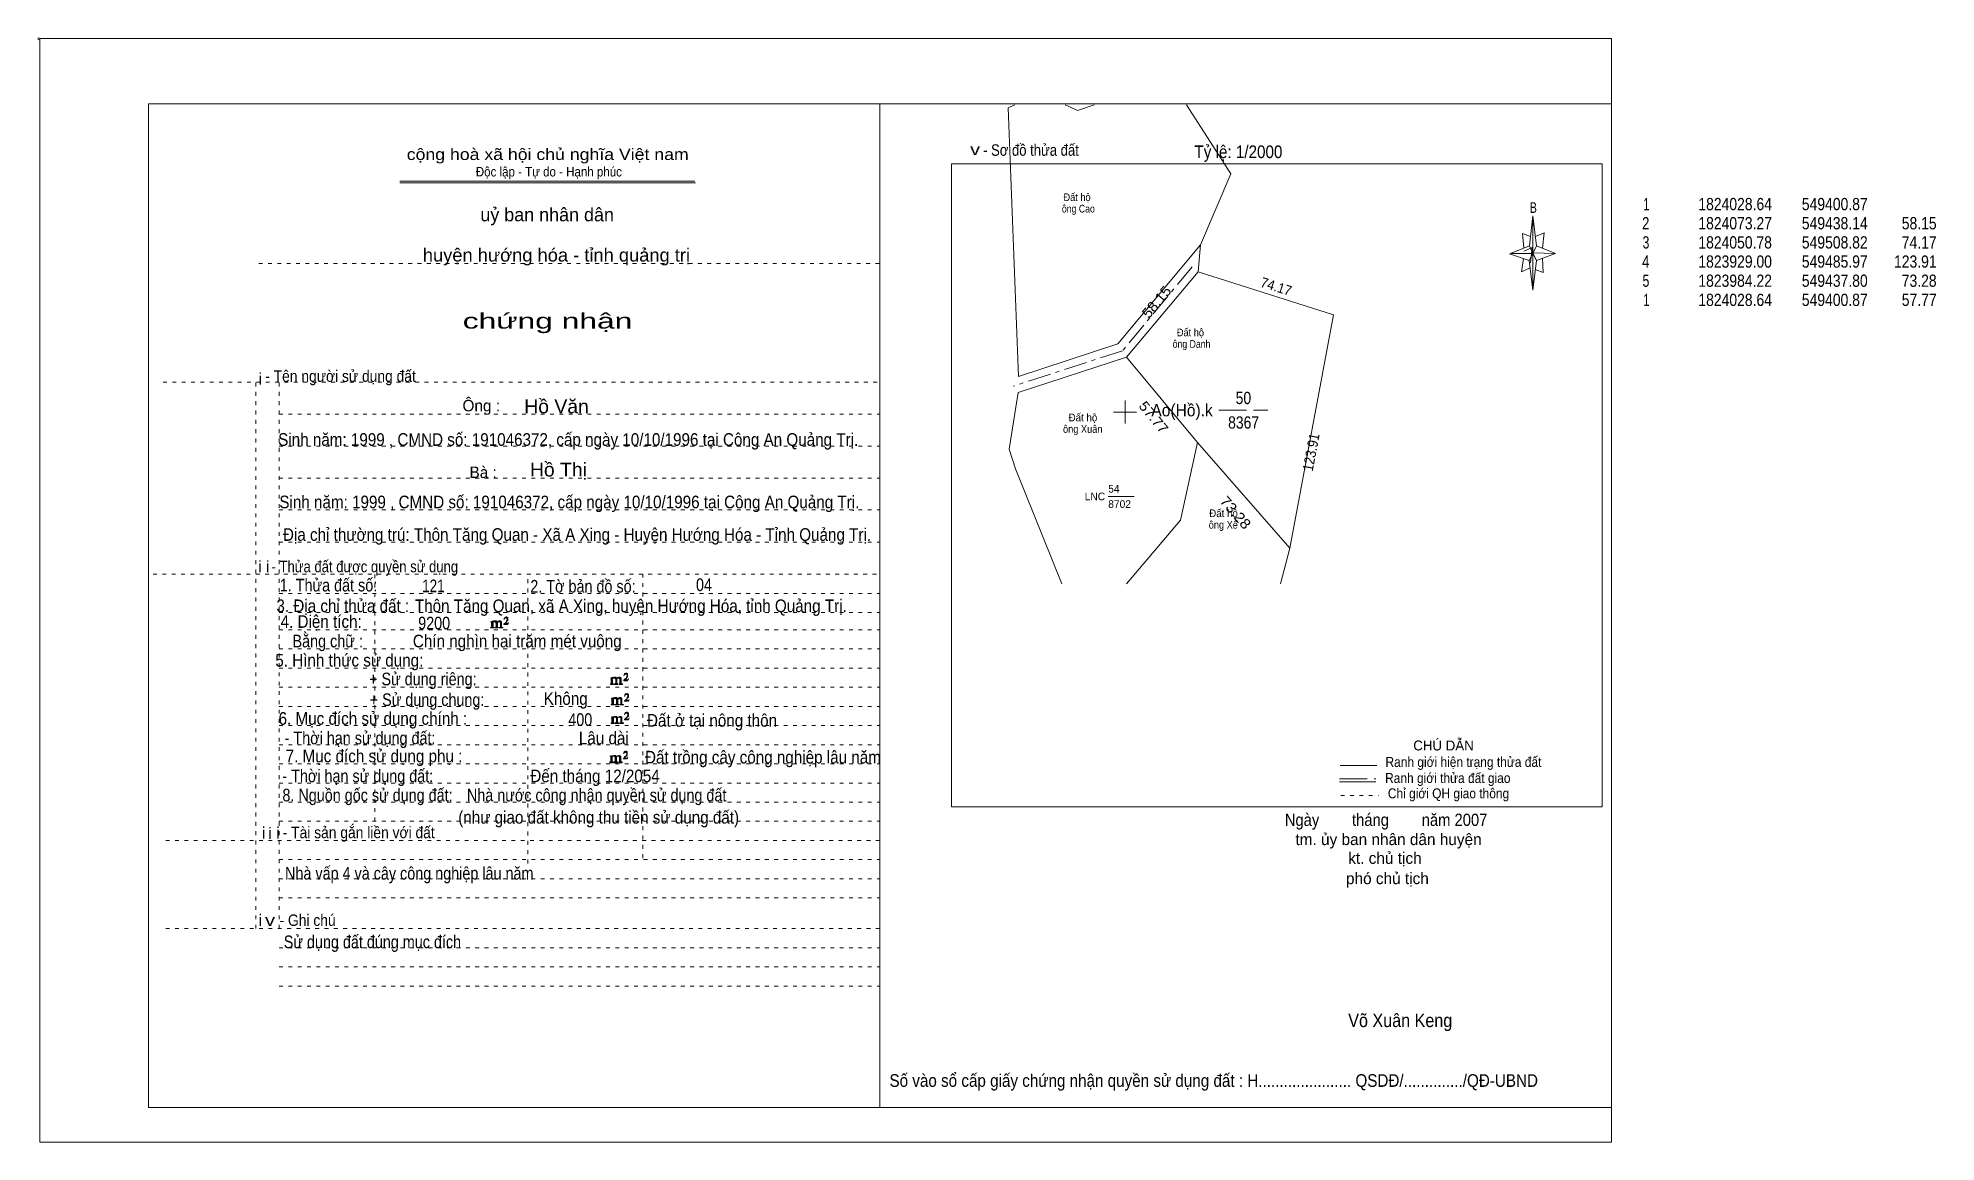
# Model space of a CAD drawing. Header units: centimetres. Extents: x -1.6 to 48, y -3.3 to 25.5.
import ezdxf
from ezdxf.enums import TextEntityAlignment as Align

# ---------------------------------------------------------------- set-up
doc = ezdxf.new("R2010")
doc.units = ezdxf.units.CM
doc.header["$LTSCALE"] = 0.12
for name, pattern in [('DOT_DASHED', [7.7, 5, -1.2, 0.3, -1.2]), ('DOTTED', [1.5, 0.3, -1.2]), ('LONG_DASHED', [7.5, 6, -1.5])]:
    doc.linetypes.add(name, pattern=pattern)
for name, color, linetype, lineweight in [('1', 7, 'DOTTED', 13), ('13', 7, 'Continuous', 13), ('22', 7, 'Continuous', 13), ('33', 7, 'LONG_DASHED', 13), ('4', 7, 'Continuous', 13), ('5', 7, 'Continuous', 13), ('50', 7, 'Continuous', 13), ('63', 7, 'Continuous', 13)]:
    doc.layers.add(name, color=color, linetype=linetype, lineweight=lineweight)
for name, color, linetype in [('10', 7, 'Continuous'), ('23', 7, 'Continuous'), ('30', 7, 'Continuous')]:
    doc.layers.add(name, color=color, linetype=linetype)

msp = doc.modelspace()

# ---------------------------------------------------------------- hatches: boundary and pattern name
at = {"layer": '50'}
for points in [[(10.27, 10.13), (10.27, 10.12), (10.27, 10.11), (10.25, 10.11), (10.24, 10.11), (10.24, 10.1), (10.33, 10.1), (10.33, 10.11), (10.32, 10.11), (10.31, 10.11), (10.31, 10.12), (10.31, 10.13), (10.31, 10.24), (10.31, 10.25), (10.32, 10.26), (10.34, 10.26), (10.35, 10.26), (10.36, 10.26), (10.37, 10.25), (10.39, 10.22), (10.39, 10.13), (10.37, 10.12), (10.37, 10.11), (10.36, 10.11), (10.35, 10.11), (10.35, 10.1), (10.44, 10.1), (10.44, 10.11), (10.43, 10.11), (10.42, 10.11), (10.42, 10.12), (10.42, 10.13), (10.42, 10.24), (10.44, 10.26), (10.45, 10.26), (10.46, 10.26), (10.49, 10.26), (10.49, 10.25), (10.5, 10.24), (10.5, 10.22), (10.5, 10.13), (10.5, 10.12), (10.49, 10.11), (10.49, 10.11), (10.47, 10.11), (10.47, 10.1), (10.56, 10.1), (10.56, 10.11), (10.55, 10.11), (10.54, 10.11), (10.53, 10.12), (10.53, 10.13), (10.53, 10.2), (10.53, 10.25), (10.53, 10.26), (10.52, 10.27), (10.5, 10.28), (10.47, 10.28), (10.46, 10.28), (10.44, 10.27), (10.41, 10.25), (10.41, 10.26), (10.4, 10.28), (10.39, 10.28), (10.37, 10.28), (10.35, 10.28), (10.34, 10.28), (10.32, 10.26), (10.31, 10.26), (10.31, 10.25), (10.31, 10.25), (10.31, 10.26), (10.31, 10.28), (10.24, 10.26), (10.24, 10.26), (10.25, 10.26), (10.27, 10.25), (10.27, 10.24), (10.27, 10.23)], [(10.69, 10.19), (10.72, 10.24), (10.72, 10.24), (10.71, 10.22), (10.69, 10.22), (10.68, 10.22), (10.63, 10.22), (10.66, 10.26), (10.67, 10.27), (10.69, 10.28), (10.69, 10.3), (10.69, 10.32), (10.69, 10.34), (10.69, 10.35), (10.69, 10.37), (10.68, 10.38), (10.67, 10.38), (10.66, 10.39), (10.65, 10.39), (10.63, 10.38), (10.63, 10.38), (10.62, 10.37), (10.61, 10.35), (10.59, 10.33), (10.61, 10.33), (10.61, 10.35), (10.62, 10.35), (10.63, 10.36), (10.65, 10.36), (10.66, 10.36), (10.67, 10.35), (10.68, 10.35), (10.68, 10.32), (10.68, 10.3), (10.66, 10.28), (10.66, 10.26), (10.65, 10.25), (10.59, 10.2), (10.59, 10.19)], [(13.39, 8.66), (13.39, 8.65), (13.39, 8.64), (13.38, 8.64), (13.37, 8.64), (13.37, 8.62), (13.45, 8.62), (13.45, 8.64), (13.44, 8.64), (13.43, 8.64), (13.43, 8.65), (13.43, 8.66), (13.43, 8.77), (13.43, 8.78), (13.44, 8.79), (13.47, 8.79), (13.48, 8.79), (13.49, 8.79), (13.5, 8.78), (13.51, 8.74), (13.51, 8.66), (13.5, 8.65), (13.5, 8.64), (13.49, 8.64), (13.48, 8.64), (13.48, 8.62), (13.57, 8.62), (13.57, 8.64), (13.55, 8.64), (13.54, 8.64), (13.54, 8.65), (13.54, 8.66), (13.54, 8.77), (13.57, 8.79), (13.58, 8.79), (13.59, 8.79), (13.61, 8.79), (13.61, 8.78), (13.62, 8.77), (13.62, 8.74), (13.62, 8.66), (13.62, 8.65), (13.61, 8.64), (13.61, 8.64), (13.6, 8.64), (13.6, 8.62), (13.69, 8.62), (13.69, 8.64), (13.67, 8.64), (13.66, 8.64), (13.65, 8.65), (13.65, 8.66), (13.65, 8.73), (13.65, 8.78), (13.65, 8.79), (13.64, 8.8), (13.62, 8.81), (13.6, 8.81), (13.59, 8.81), (13.57, 8.8), (13.53, 8.78), (13.53, 8.79), (13.52, 8.81), (13.51, 8.81), (13.5, 8.81), (13.48, 8.81), (13.47, 8.81), (13.44, 8.79), (13.43, 8.79), (13.43, 8.78), (13.43, 8.78), (13.43, 8.79), (13.43, 8.81), (13.37, 8.79), (13.37, 8.79), (13.38, 8.79), (13.39, 8.78), (13.39, 8.77), (13.39, 8.76)], [(13.82, 8.72), (13.84, 8.77), (13.84, 8.77), (13.83, 8.74), (13.82, 8.74), (13.81, 8.74), (13.75, 8.74), (13.79, 8.79), (13.8, 8.8), (13.82, 8.81), (13.82, 8.83), (13.82, 8.84), (13.82, 8.87), (13.82, 8.88), (13.82, 8.9), (13.81, 8.91), (13.8, 8.91), (13.79, 8.92), (13.77, 8.92), (13.75, 8.91), (13.75, 8.91), (13.74, 8.9), (13.73, 8.88), (13.72, 8.86), (13.73, 8.86), (13.73, 8.88), (13.74, 8.88), (13.75, 8.89), (13.77, 8.89), (13.79, 8.89), (13.8, 8.88), (13.81, 8.88), (13.81, 8.84), (13.81, 8.83), (13.79, 8.81), (13.79, 8.79), (13.77, 8.78), (13.72, 8.73), (13.72, 8.72)], [(13.41, 8.12), (13.41, 8.11), (13.41, 8.1), (13.4, 8.1), (13.39, 8.1), (13.39, 8.09), (13.48, 8.09), (13.48, 8.1), (13.47, 8.1), (13.45, 8.1), (13.45, 8.11), (13.45, 8.12), (13.45, 8.23), (13.45, 8.24), (13.47, 8.26), (13.49, 8.26), (13.5, 8.26), (13.51, 8.26), (13.52, 8.24), (13.53, 8.21), (13.53, 8.12), (13.52, 8.11), (13.52, 8.1), (13.51, 8.1), (13.5, 8.1), (13.5, 8.09), (13.59, 8.09), (13.59, 8.1), (13.58, 8.1), (13.57, 8.1), (13.57, 8.11), (13.57, 8.12), (13.57, 8.23), (13.59, 8.26), (13.6, 8.26), (13.61, 8.26), (13.63, 8.26), (13.63, 8.24), (13.64, 8.23), (13.64, 8.21), (13.64, 8.12), (13.64, 8.11), (13.63, 8.1), (13.63, 8.1), (13.62, 8.1), (13.62, 8.09), (13.71, 8.09), (13.71, 8.1), (13.7, 8.1), (13.69, 8.1), (13.67, 8.11), (13.67, 8.12), (13.67, 8.2), (13.67, 8.24), (13.67, 8.26), (13.66, 8.27), (13.64, 8.28), (13.62, 8.28), (13.61, 8.28), (13.59, 8.27), (13.55, 8.24), (13.55, 8.26), (13.54, 8.28), (13.53, 8.28), (13.52, 8.28), (13.5, 8.28), (13.49, 8.28), (13.47, 8.26), (13.45, 8.26), (13.45, 8.24), (13.45, 8.24), (13.45, 8.26), (13.45, 8.28), (13.39, 8.26), (13.39, 8.26), (13.4, 8.26), (13.41, 8.24), (13.41, 8.23), (13.41, 8.22)], [(13.84, 8.19), (13.86, 8.23), (13.86, 8.23), (13.85, 8.21), (13.84, 8.21), (13.83, 8.21), (13.77, 8.21), (13.81, 8.26), (13.82, 8.27), (13.84, 8.28), (13.84, 8.3), (13.84, 8.31), (13.84, 8.33), (13.84, 8.34), (13.84, 8.37), (13.83, 8.38), (13.82, 8.38), (13.81, 8.39), (13.8, 8.39), (13.77, 8.38), (13.77, 8.38), (13.76, 8.37), (13.75, 8.34), (13.74, 8.32), (13.75, 8.32), (13.75, 8.34), (13.76, 8.34), (13.77, 8.36), (13.8, 8.36), (13.81, 8.36), (13.82, 8.34), (13.83, 8.34), (13.83, 8.31), (13.83, 8.3), (13.81, 8.28), (13.81, 8.26), (13.8, 8.24), (13.74, 8.2), (13.74, 8.19)], [(13.41, 7.64), (13.41, 7.63), (13.41, 7.62), (13.4, 7.62), (13.39, 7.62), (13.39, 7.6), (13.47, 7.6), (13.47, 7.62), (13.46, 7.62), (13.45, 7.62), (13.45, 7.63), (13.45, 7.64), (13.45, 7.75), (13.45, 7.76), (13.46, 7.77), (13.49, 7.77), (13.5, 7.77), (13.51, 7.77), (13.52, 7.76), (13.53, 7.72), (13.53, 7.64), (13.52, 7.63), (13.52, 7.62), (13.51, 7.62), (13.5, 7.62), (13.5, 7.6), (13.59, 7.6), (13.59, 7.62), (13.57, 7.62), (13.56, 7.62), (13.56, 7.63), (13.56, 7.64), (13.56, 7.75), (13.59, 7.77), (13.6, 7.77), (13.61, 7.77), (13.63, 7.77), (13.63, 7.76), (13.64, 7.75), (13.64, 7.72), (13.64, 7.64), (13.64, 7.63), (13.63, 7.62), (13.63, 7.62), (13.62, 7.62), (13.62, 7.6), (13.71, 7.6), (13.71, 7.62), (13.69, 7.62), (13.68, 7.62), (13.67, 7.63), (13.67, 7.64), (13.67, 7.71), (13.67, 7.76), (13.67, 7.77), (13.66, 7.78), (13.64, 7.79), (13.62, 7.79), (13.61, 7.79), (13.59, 7.78), (13.55, 7.76), (13.55, 7.77), (13.54, 7.79), (13.53, 7.79), (13.52, 7.79), (13.5, 7.79), (13.49, 7.79), (13.46, 7.77), (13.45, 7.77), (13.45, 7.76), (13.45, 7.76), (13.45, 7.77), (13.45, 7.79), (13.39, 7.77), (13.39, 7.77), (13.4, 7.77), (13.41, 7.76), (13.41, 7.75), (13.41, 7.74)], [(13.84, 7.7), (13.86, 7.75), (13.86, 7.75), (13.85, 7.72), (13.84, 7.72), (13.83, 7.72), (13.77, 7.72), (13.81, 7.77), (13.82, 7.78), (13.84, 7.79), (13.84, 7.81), (13.84, 7.82), (13.84, 7.85), (13.84, 7.86), (13.84, 7.88), (13.83, 7.89), (13.82, 7.89), (13.81, 7.9), (13.79, 7.9), (13.77, 7.89), (13.77, 7.89), (13.76, 7.88), (13.75, 7.86), (13.74, 7.84), (13.75, 7.84), (13.75, 7.86), (13.76, 7.86), (13.77, 7.87), (13.79, 7.87), (13.81, 7.87), (13.82, 7.86), (13.83, 7.86), (13.83, 7.82), (13.83, 7.81), (13.81, 7.79), (13.81, 7.77), (13.79, 7.76), (13.74, 7.71), (13.74, 7.7)], [(13.38, 6.62), (13.38, 6.61), (13.38, 6.6), (13.37, 6.6), (13.36, 6.6), (13.36, 6.58), (13.44, 6.58), (13.44, 6.6), (13.43, 6.6), (13.42, 6.6), (13.42, 6.61), (13.42, 6.62), (13.42, 6.73), (13.42, 6.74), (13.43, 6.75), (13.46, 6.75), (13.47, 6.75), (13.48, 6.75), (13.49, 6.74), (13.5, 6.7), (13.5, 6.62), (13.49, 6.61), (13.49, 6.6), (13.48, 6.6), (13.47, 6.6), (13.47, 6.58), (13.56, 6.58), (13.56, 6.6), (13.54, 6.6), (13.53, 6.6), (13.53, 6.61), (13.53, 6.62), (13.53, 6.73), (13.56, 6.75), (13.57, 6.75), (13.58, 6.75), (13.6, 6.75), (13.6, 6.74), (13.61, 6.73), (13.61, 6.7), (13.61, 6.62), (13.61, 6.61), (13.6, 6.6), (13.6, 6.6), (13.59, 6.6), (13.59, 6.58), (13.68, 6.58), (13.68, 6.6), (13.66, 6.6), (13.65, 6.6), (13.64, 6.61), (13.64, 6.62), (13.64, 6.69), (13.64, 6.74), (13.64, 6.75), (13.63, 6.76), (13.61, 6.77), (13.59, 6.77), (13.58, 6.77), (13.56, 6.76), (13.52, 6.74), (13.52, 6.75), (13.51, 6.77), (13.5, 6.77), (13.49, 6.77), (13.47, 6.77), (13.46, 6.77), (13.43, 6.75), (13.42, 6.75), (13.42, 6.74), (13.42, 6.74), (13.42, 6.75), (13.42, 6.77), (13.36, 6.75), (13.36, 6.75), (13.37, 6.75), (13.38, 6.74), (13.38, 6.73), (13.38, 6.72)], [(13.81, 6.68), (13.83, 6.73), (13.83, 6.73), (13.82, 6.7), (13.81, 6.7), (13.8, 6.7), (13.74, 6.7), (13.78, 6.75), (13.79, 6.76), (13.81, 6.77), (13.81, 6.79), (13.81, 6.8), (13.81, 6.83), (13.81, 6.84), (13.81, 6.86), (13.8, 6.87), (13.79, 6.87), (13.78, 6.88), (13.76, 6.88), (13.74, 6.87), (13.74, 6.87), (13.73, 6.86), (13.72, 6.84), (13.71, 6.82), (13.72, 6.82), (13.72, 6.84), (13.73, 6.84), (13.74, 6.85), (13.76, 6.85), (13.78, 6.85), (13.79, 6.84), (13.8, 6.84), (13.8, 6.8), (13.8, 6.79), (13.78, 6.77), (13.78, 6.75), (13.76, 6.74), (13.71, 6.69), (13.71, 6.68)]]:
    msp.add_hatch(color=256, dxfattribs=at).paths.add_polyline_path(points)

# ---------------------------------------------------------------- linework, layer by layer
at = {"layer": '1', "linetype": 'Continuous'}
for p, q in [((1.31, -2.42), (1.31, 23.78)), ((1.31, 23.78), (39.51, 23.78)), ((20.41, -2.42), (20.41, 23.78)), ((39.51, -2.42), (39.51, 23.78)), ((7.87, 21.76), (15.58, 21.76)), ((7.87, 21.71), (15.59, 21.71)), ((37.36, 19.69), (36.85, 19.86)), ((1.31, -2.42), (39.51, -2.42))]:
    msp.add_line(p, q, dxfattribs=at)
at = {"layer": '1'}
for p, q in [((4.19, 19.61), (20.41, 19.61)), ((1.69, 16.51), (20.41, 16.51)), ((4.11, 2.25), (4.11, 16.51)), ((4.72, 2.25), (4.72, 16.51)), ((4.72, 15.68), (20.41, 15.68)), ((4.72, 14.84), (20.41, 14.84)), ((4.72, 14.01), (20.41, 14.01)), ((4.72, 13.18), (20.41, 13.18)), ((4.72, 12.34), (20.41, 12.34)), ((1.43, 11.5), (20.41, 11.5)), ((7.22, 5.05), (7.22, 11.5)), ((11.22, 3.95), (11.22, 11.5)), ((14.22, 4.09), (14.22, 11.5)), ((4.72, 11), (20.41, 11)), ((4.72, 10.5), (20.41, 10.5)), ((4.72, 10.05), (20.41, 10.05)), ((4.72, 9.55), (20.41, 9.55)), ((4.72, 9.05), (20.41, 9.05)), ((4.72, 8.55), (20.41, 8.55)), ((4.72, 8.05), (20.41, 8.05)), ((4.72, 7.55), (20.41, 7.55)), ((4.72, 7.05), (20.41, 7.05)), ((4.72, 6.55), (20.41, 6.55)), ((4.72, 6.05), (20.41, 6.05)), ((4.72, 5.55), (20.41, 5.55)), ((4.72, 5.05), (20.41, 5.05)), ((1.76, 4.55), (20.41, 4.55)), ((4.72, 4.05), (20.41, 4.05)), ((4.72, 3.55), (20.41, 3.55)), ((4.72, 3.05), (20.41, 3.05)), ((1.76, 2.25), (20.41, 2.25)), ((4.72, 1.75), (20.41, 1.75)), ((4.72, 1.25), (20.41, 1.25)), ((4.72, 0.75), (20.41, 0.75))]:
    msp.add_line(p, q, dxfattribs=at)
at = {"layer": '1', "linetype": 'Continuous'}
msp.add_lwpolyline([(-1.53, -3.32), (39.51, -3.32), (39.51, 25.48), (-1.53, 25.48)], close=True, dxfattribs=at)
msp.add_lwpolyline([(37.37, 19.49), (37.16, 19.39), (37.21, 19.74)], dxfattribs=at)
at = {"layer": '13'}
msp.add_line((26.37, 13.53), (27.05, 13.53), dxfattribs=at)
at = {"layer": '22'}
for p, q in [((23.76, 23.67), (23.93, 23.75)), ((28.78, 20.1), (28.72, 19.39)), ((28.72, 19.39), (26.85, 17.16)), ((28.7, 14.94), (26.85, 17.16)), ((30.87, 11.25), (31.11, 12.18))]:
    msp.add_line(p, q, dxfattribs=at)
for points in [[(28.78, 20.1), (26.62, 17.51), (24.03, 16.66), (23.76, 23.67)], [(25.25, 23.75), (25.57, 23.6), (26, 23.75)], [(28.41, 23.75), (29.57, 21.95), (28.78, 20.1)], [(31.11, 12.18), (32.25, 18.27), (28.72, 19.39)], [(26.85, 17.16), (24.02, 16.24), (23.78, 14.76), (23.95, 14.25), (25.16, 11.25)], [(26.85, 11.25), (28.26, 12.91), (28.7, 14.94), (31.11, 12.18)]]:
    msp.add_lwpolyline(points, dxfattribs=at)
at = {"layer": '22', "linetype": 'DOT_DASHED'}
msp.add_lwpolyline([(28.56, 19.52), (26.74, 17.33), (23.89, 16.41)], dxfattribs=at)
at = {"layer": '33'}
msp.add_line((29.26, 15.78), (30.54, 15.78), dxfattribs=at)
at = {"layer": '4'}
for p, q in [((32.43, 6.51), (33.38, 6.51)), ((32.41, 6.08), (33.36, 6.08))]:
    msp.add_line(p, q, dxfattribs=at)
at = {"layer": '4', "linetype": 'LONG_DASHED'}
msp.add_line((32.41, 6.16), (33.36, 6.16), dxfattribs=at)
at = {"layer": '4', "linetype": 'DOTTED'}
msp.add_line((32.44, 5.72), (33.43, 5.72), dxfattribs=at)
at = {"layer": '4'}
msp.add_lwpolyline([(22.28, 22.21), (39.27, 22.21), (39.27, 5.43), (22.28, 5.43)], close=True, dxfattribs=at)
msp.add_circle((-1.55, 25.47), 0.025, dxfattribs=at)
at = {"layer": '5'}
for p, q in [((37.37, 20.07), (37.46, 20.85)), ((37.55, 20.07), (38.05, 19.87)), ((37.55, 19.69), (37.46, 18.91)), ((37.73, 19.37), (37.52, 19.45)), ((37.71, 19.75), (37.73, 19.37))]:
    msp.add_line(p, q, dxfattribs=at)
for points in [[(37.46, 20.85), (37.55, 20.07), (37.46, 19.87)], [(37.46, 19.87), (36.87, 19.87), (37.37, 20.07), (37.55, 19.69), (38.05, 19.87), (37.46, 19.89)], [(37.46, 19.87), (37.46, 18.91), (37.36, 19.69)]]:
    msp.add_lwpolyline(points, close=True, dxfattribs=at)
for points in [[(37.4, 20.31), (37.19, 20.39), (37.22, 20.01)], [(37.53, 20.31), (37.75, 20.41), (37.71, 20.01)], [(37.46, 19.87), (37.37, 20.07), (36.87, 19.87)], [(37.22, 19.93), (37.44, 20.03), (37.4, 19.63)], [(37.46, 19.87), (37.55, 19.69), (38.05, 19.87)]]:
    msp.add_lwpolyline(points, dxfattribs=at)
at = {"layer": '50'}
for points in [[(10.27, 10.13), (10.27, 10.12), (10.27, 10.11), (10.25, 10.11), (10.24, 10.11), (10.24, 10.1), (10.33, 10.1), (10.33, 10.11), (10.32, 10.11), (10.31, 10.11), (10.31, 10.12), (10.31, 10.13), (10.31, 10.24), (10.31, 10.25), (10.32, 10.26), (10.34, 10.26), (10.35, 10.26), (10.36, 10.26), (10.37, 10.25), (10.39, 10.22), (10.39, 10.13), (10.37, 10.12), (10.37, 10.11), (10.36, 10.11), (10.35, 10.11), (10.35, 10.1), (10.44, 10.1), (10.44, 10.11), (10.43, 10.11), (10.42, 10.11), (10.42, 10.12), (10.42, 10.13), (10.42, 10.24), (10.44, 10.26), (10.45, 10.26), (10.46, 10.26), (10.49, 10.26), (10.49, 10.25), (10.5, 10.24), (10.5, 10.22), (10.5, 10.13), (10.5, 10.12), (10.49, 10.11), (10.49, 10.11), (10.47, 10.11), (10.47, 10.1), (10.56, 10.1), (10.56, 10.11), (10.55, 10.11), (10.54, 10.11), (10.53, 10.12), (10.53, 10.13), (10.53, 10.2), (10.53, 10.25), (10.53, 10.26), (10.52, 10.27), (10.5, 10.28), (10.47, 10.28), (10.46, 10.28), (10.44, 10.27), (10.41, 10.25), (10.41, 10.26), (10.4, 10.28), (10.39, 10.28), (10.37, 10.28), (10.35, 10.28), (10.34, 10.28), (10.32, 10.26), (10.31, 10.26), (10.31, 10.25), (10.31, 10.25), (10.31, 10.26), (10.31, 10.28), (10.24, 10.26), (10.24, 10.26), (10.25, 10.26), (10.27, 10.25), (10.27, 10.24), (10.27, 10.23)], [(10.69, 10.19), (10.72, 10.24), (10.72, 10.24), (10.71, 10.22), (10.69, 10.22), (10.68, 10.22), (10.63, 10.22), (10.66, 10.26), (10.67, 10.27), (10.69, 10.28), (10.69, 10.3), (10.69, 10.32), (10.69, 10.34), (10.69, 10.35), (10.69, 10.37), (10.68, 10.38), (10.67, 10.38), (10.66, 10.39), (10.65, 10.39), (10.63, 10.38), (10.63, 10.38), (10.62, 10.37), (10.61, 10.35), (10.59, 10.33), (10.61, 10.33), (10.61, 10.35), (10.62, 10.35), (10.63, 10.36), (10.65, 10.36), (10.66, 10.36), (10.67, 10.35), (10.68, 10.35), (10.68, 10.32), (10.68, 10.3), (10.66, 10.28), (10.66, 10.26), (10.65, 10.25), (10.59, 10.2), (10.59, 10.19)], [(13.39, 8.66), (13.39, 8.65), (13.39, 8.64), (13.38, 8.64), (13.37, 8.64), (13.37, 8.62), (13.45, 8.62), (13.45, 8.64), (13.44, 8.64), (13.43, 8.64), (13.43, 8.65), (13.43, 8.66), (13.43, 8.77), (13.43, 8.78), (13.44, 8.79), (13.47, 8.79), (13.48, 8.79), (13.49, 8.79), (13.5, 8.78), (13.51, 8.74), (13.51, 8.66), (13.5, 8.65), (13.5, 8.64), (13.49, 8.64), (13.48, 8.64), (13.48, 8.62), (13.57, 8.62), (13.57, 8.64), (13.55, 8.64), (13.54, 8.64), (13.54, 8.65), (13.54, 8.66), (13.54, 8.77), (13.57, 8.79), (13.58, 8.79), (13.59, 8.79), (13.61, 8.79), (13.61, 8.78), (13.62, 8.77), (13.62, 8.74), (13.62, 8.66), (13.62, 8.65), (13.61, 8.64), (13.61, 8.64), (13.6, 8.64), (13.6, 8.62), (13.69, 8.62), (13.69, 8.64), (13.67, 8.64), (13.66, 8.64), (13.65, 8.65), (13.65, 8.66), (13.65, 8.73), (13.65, 8.78), (13.65, 8.79), (13.64, 8.8), (13.62, 8.81), (13.6, 8.81), (13.59, 8.81), (13.57, 8.8), (13.53, 8.78), (13.53, 8.79), (13.52, 8.81), (13.51, 8.81), (13.5, 8.81), (13.48, 8.81), (13.47, 8.81), (13.44, 8.79), (13.43, 8.79), (13.43, 8.78), (13.43, 8.78), (13.43, 8.79), (13.43, 8.81), (13.37, 8.79), (13.37, 8.79), (13.38, 8.79), (13.39, 8.78), (13.39, 8.77), (13.39, 8.76)], [(13.82, 8.72), (13.84, 8.77), (13.84, 8.77), (13.83, 8.74), (13.82, 8.74), (13.81, 8.74), (13.75, 8.74), (13.79, 8.79), (13.8, 8.8), (13.82, 8.81), (13.82, 8.83), (13.82, 8.84), (13.82, 8.87), (13.82, 8.88), (13.82, 8.9), (13.81, 8.91), (13.8, 8.91), (13.79, 8.92), (13.77, 8.92), (13.75, 8.91), (13.75, 8.91), (13.74, 8.9), (13.73, 8.88), (13.72, 8.86), (13.73, 8.86), (13.73, 8.88), (13.74, 8.88), (13.75, 8.89), (13.77, 8.89), (13.79, 8.89), (13.8, 8.88), (13.81, 8.88), (13.81, 8.84), (13.81, 8.83), (13.79, 8.81), (13.79, 8.79), (13.77, 8.78), (13.72, 8.73), (13.72, 8.72)], [(13.41, 8.12), (13.41, 8.11), (13.41, 8.1), (13.4, 8.1), (13.39, 8.1), (13.39, 8.09), (13.48, 8.09), (13.48, 8.1), (13.47, 8.1), (13.45, 8.1), (13.45, 8.11), (13.45, 8.12), (13.45, 8.23), (13.45, 8.24), (13.47, 8.26), (13.49, 8.26), (13.5, 8.26), (13.51, 8.26), (13.52, 8.24), (13.53, 8.21), (13.53, 8.12), (13.52, 8.11), (13.52, 8.1), (13.51, 8.1), (13.5, 8.1), (13.5, 8.09), (13.59, 8.09), (13.59, 8.1), (13.58, 8.1), (13.57, 8.1), (13.57, 8.11), (13.57, 8.12), (13.57, 8.23), (13.59, 8.26), (13.6, 8.26), (13.61, 8.26), (13.63, 8.26), (13.63, 8.24), (13.64, 8.23), (13.64, 8.21), (13.64, 8.12), (13.64, 8.11), (13.63, 8.1), (13.63, 8.1), (13.62, 8.1), (13.62, 8.09), (13.71, 8.09), (13.71, 8.1), (13.7, 8.1), (13.69, 8.1), (13.67, 8.11), (13.67, 8.12), (13.67, 8.2), (13.67, 8.24), (13.67, 8.26), (13.66, 8.27), (13.64, 8.28), (13.62, 8.28), (13.61, 8.28), (13.59, 8.27), (13.55, 8.24), (13.55, 8.26), (13.54, 8.28), (13.53, 8.28), (13.52, 8.28), (13.5, 8.28), (13.49, 8.28), (13.47, 8.26), (13.45, 8.26), (13.45, 8.24), (13.45, 8.24), (13.45, 8.26), (13.45, 8.28), (13.39, 8.26), (13.39, 8.26), (13.4, 8.26), (13.41, 8.24), (13.41, 8.23), (13.41, 8.22)], [(13.84, 8.19), (13.86, 8.23), (13.86, 8.23), (13.85, 8.21), (13.84, 8.21), (13.83, 8.21), (13.77, 8.21), (13.81, 8.26), (13.82, 8.27), (13.84, 8.28), (13.84, 8.3), (13.84, 8.31), (13.84, 8.33), (13.84, 8.34), (13.84, 8.37), (13.83, 8.38), (13.82, 8.38), (13.81, 8.39), (13.8, 8.39), (13.77, 8.38), (13.77, 8.38), (13.76, 8.37), (13.75, 8.34), (13.74, 8.32), (13.75, 8.32), (13.75, 8.34), (13.76, 8.34), (13.77, 8.36), (13.8, 8.36), (13.81, 8.36), (13.82, 8.34), (13.83, 8.34), (13.83, 8.31), (13.83, 8.3), (13.81, 8.28), (13.81, 8.26), (13.8, 8.24), (13.74, 8.2), (13.74, 8.19)], [(13.41, 7.64), (13.41, 7.63), (13.41, 7.62), (13.4, 7.62), (13.39, 7.62), (13.39, 7.6), (13.47, 7.6), (13.47, 7.62), (13.46, 7.62), (13.45, 7.62), (13.45, 7.63), (13.45, 7.64), (13.45, 7.75), (13.45, 7.76), (13.46, 7.77), (13.49, 7.77), (13.5, 7.77), (13.51, 7.77), (13.52, 7.76), (13.53, 7.72), (13.53, 7.64), (13.52, 7.63), (13.52, 7.62), (13.51, 7.62), (13.5, 7.62), (13.5, 7.6), (13.59, 7.6), (13.59, 7.62), (13.57, 7.62), (13.56, 7.62), (13.56, 7.63), (13.56, 7.64), (13.56, 7.75), (13.59, 7.77), (13.6, 7.77), (13.61, 7.77), (13.63, 7.77), (13.63, 7.76), (13.64, 7.75), (13.64, 7.72), (13.64, 7.64), (13.64, 7.63), (13.63, 7.62), (13.63, 7.62), (13.62, 7.62), (13.62, 7.6), (13.71, 7.6), (13.71, 7.62), (13.69, 7.62), (13.68, 7.62), (13.67, 7.63), (13.67, 7.64), (13.67, 7.71), (13.67, 7.76), (13.67, 7.77), (13.66, 7.78), (13.64, 7.79), (13.62, 7.79), (13.61, 7.79), (13.59, 7.78), (13.55, 7.76), (13.55, 7.77), (13.54, 7.79), (13.53, 7.79), (13.52, 7.79), (13.5, 7.79), (13.49, 7.79), (13.46, 7.77), (13.45, 7.77), (13.45, 7.76), (13.45, 7.76), (13.45, 7.77), (13.45, 7.79), (13.39, 7.77), (13.39, 7.77), (13.4, 7.77), (13.41, 7.76), (13.41, 7.75), (13.41, 7.74)], [(13.84, 7.7), (13.86, 7.75), (13.86, 7.75), (13.85, 7.72), (13.84, 7.72), (13.83, 7.72), (13.77, 7.72), (13.81, 7.77), (13.82, 7.78), (13.84, 7.79), (13.84, 7.81), (13.84, 7.82), (13.84, 7.85), (13.84, 7.86), (13.84, 7.88), (13.83, 7.89), (13.82, 7.89), (13.81, 7.9), (13.79, 7.9), (13.77, 7.89), (13.77, 7.89), (13.76, 7.88), (13.75, 7.86), (13.74, 7.84), (13.75, 7.84), (13.75, 7.86), (13.76, 7.86), (13.77, 7.87), (13.79, 7.87), (13.81, 7.87), (13.82, 7.86), (13.83, 7.86), (13.83, 7.82), (13.83, 7.81), (13.81, 7.79), (13.81, 7.77), (13.79, 7.76), (13.74, 7.71), (13.74, 7.7)], [(13.38, 6.62), (13.38, 6.61), (13.38, 6.6), (13.37, 6.6), (13.36, 6.6), (13.36, 6.58), (13.44, 6.58), (13.44, 6.6), (13.43, 6.6), (13.42, 6.6), (13.42, 6.61), (13.42, 6.62), (13.42, 6.73), (13.42, 6.74), (13.43, 6.75), (13.46, 6.75), (13.47, 6.75), (13.48, 6.75), (13.49, 6.74), (13.5, 6.7), (13.5, 6.62), (13.49, 6.61), (13.49, 6.6), (13.48, 6.6), (13.47, 6.6), (13.47, 6.58), (13.56, 6.58), (13.56, 6.6), (13.54, 6.6), (13.53, 6.6), (13.53, 6.61), (13.53, 6.62), (13.53, 6.73), (13.56, 6.75), (13.57, 6.75), (13.58, 6.75), (13.6, 6.75), (13.6, 6.74), (13.61, 6.73), (13.61, 6.7), (13.61, 6.62), (13.61, 6.61), (13.6, 6.6), (13.6, 6.6), (13.59, 6.6), (13.59, 6.58), (13.68, 6.58), (13.68, 6.6), (13.66, 6.6), (13.65, 6.6), (13.64, 6.61), (13.64, 6.62), (13.64, 6.69), (13.64, 6.74), (13.64, 6.75), (13.63, 6.76), (13.61, 6.77), (13.59, 6.77), (13.58, 6.77), (13.56, 6.76), (13.52, 6.74), (13.52, 6.75), (13.51, 6.77), (13.5, 6.77), (13.49, 6.77), (13.47, 6.77), (13.46, 6.77), (13.43, 6.75), (13.42, 6.75), (13.42, 6.74), (13.42, 6.74), (13.42, 6.75), (13.42, 6.77), (13.36, 6.75), (13.36, 6.75), (13.37, 6.75), (13.38, 6.74), (13.38, 6.73), (13.38, 6.72)], [(13.81, 6.68), (13.83, 6.73), (13.83, 6.73), (13.82, 6.7), (13.81, 6.7), (13.8, 6.7), (13.74, 6.7), (13.78, 6.75), (13.79, 6.76), (13.81, 6.77), (13.81, 6.79), (13.81, 6.8), (13.81, 6.83), (13.81, 6.84), (13.81, 6.86), (13.8, 6.87), (13.79, 6.87), (13.78, 6.88), (13.76, 6.88), (13.74, 6.87), (13.74, 6.87), (13.73, 6.86), (13.72, 6.84), (13.71, 6.82), (13.72, 6.82), (13.72, 6.84), (13.73, 6.84), (13.74, 6.85), (13.76, 6.85), (13.78, 6.85), (13.79, 6.84), (13.8, 6.84), (13.8, 6.8), (13.8, 6.79), (13.78, 6.77), (13.78, 6.75), (13.76, 6.74), (13.71, 6.69), (13.71, 6.68)]]:
    msp.add_lwpolyline(points, close=True, dxfattribs=at)
at = {"layer": '63'}
for p, q in [((26.81, 15.43), (26.81, 16.03)), ((26.51, 15.73), (27.11, 15.73))]:
    msp.add_line(p, q, dxfattribs=at)

# ---------------------------------------------------------------- texts
at = {"layer": '1'}
for s, height, width, p in [('cộng hoà xã hội chủ nghĩa Việt nam', 0.3, 1.15, (11.735, 22.31)), ('v', 0.3, 1.3, (22.895, 22.44)), ('- Sơ đồ thửa đất ', 0.3, 0.85, (24.4, 22.42)), ('Độc lập - Tự do - Hạnh phúc', 0.25, 0.9, (11.765, 21.88)), ('chứng nhận', 0.4, 1.55, (11.73, 17.91)), ('- Tên người sử dụng đất', 0.3, 0.9, (6.325, 16.52)), ('- Thửa đất được quyền sử dụng', 0.3, 0.85, (6.96, 11.55)), ('- Tài sản gắn liền với đất ', 0.3, 0.9, (6.85, 4.61)), ('v', 0.3, 1.3, (4.485, 2.32)), ('- Ghi chú', 0.3, 0.9, (5.465, 2.32))]:
    msp.add_text(s, height=height, dxfattribs=dict(at, width=width)).set_placement(p, align=Align.CENTER)
for s, height, p in [('uỷ ban nhân dân', 0.35, (11.72, 20.71)), ('i', 0.3, (4.235, 16.45)), ('i', 0.3, (4.225, 11.55)), ('i', 0.3, (4.425, 11.55)), ('i', 0.3, (4.315, 4.6)), ('i', 0.3, (4.485, 4.59)), ('i', 0.3, (4.695, 4.6)), ('i', 0.3, (4.235, 2.32))]:
    msp.add_text(s, height=height, dxfattribs=at).set_placement(p, align=Align.CENTER)
at = {"layer": '10', "width": 0.9}
msp.add_text('Võ Xuân Keng', height=0.35, dxfattribs=at).set_placement((33.995, -0.32), align=Align.CENTER)
at = {"layer": '13'}
msp.add_text('LNC', height=0.2, dxfattribs=at).set_placement((26.29, 13.43), align=Align.RIGHT)
for s, p in [('54', (26.37, 13.63)), ('8702', (26.37, 13.23))]:
    msp.add_text(s, height=0.2, dxfattribs=at).set_placement(p)
at = {"layer": '22'}
for s, width, p in [('Đất hộ ', 0.9, (25.59, 21.24)), ('ông Cao', 0.85, (25.59, 20.94)), ('Đất hộ ', 0.9, (28.55, 17.71)), ('ông Danh', 0.85, (28.545, 17.41))]:
    msp.add_text(s, height=0.2, dxfattribs=dict(at, width=width)).set_placement(p, align=Align.CENTER)
at = {"layer": '23'}
for s, width, p in [('ông Xuân', 0.9, (25.705, 15.19)), ('Đất hộ', 0.95, (25.71, 15.49)), ('ông Xế', 0.9, (29.375, 12.69)), ('Đất hộ', 0.95, (29.38, 12.99))]:
    msp.add_text(s, height=0.2, dxfattribs=dict(at, width=width)).set_placement(p, align=Align.CENTER)
at = {"layer": '30'}
for s, width, p in [('1', 0.65, (40.5, 21)), ('1824028.64', 0.85, (43.7, 21)), ('549400.87', 0.85, (46.2, 21)), ('549400.87', 0.85, (46.2, 21)), ('2', 0.8, (40.5, 20.5)), ('1824073.27', 0.85, (43.7, 20.5)), ('549438.14', 0.85, (46.2, 20.5)), ('58.15', 0.85, (48, 20.5)), ('3', 0.75, (40.5, 20)), ('1824050.78', 0.85, (43.7, 20)), ('549508.82', 0.85, (46.2, 20)), ('74.17', 0.85, (48, 20)), ('1823929.00', 0.85, (43.7, 19.5)), ('549485.97', 0.85, (46.2, 19.5)), ('123.91', 0.85, (48, 19.5)), ('4', 0.8, (40.5, 19.5)), ('5', 0.75, (40.5, 19)), ('1823984.22', 0.85, (43.7, 19)), ('549437.80', 0.85, (46.2, 19)), ('73.28', 0.85, (48, 19)), ('1', 0.65, (40.5, 18.5)), ('1824028.64', 0.85, (43.7, 18.5)), ('549400.87', 0.85, (46.2, 18.5)), ('57.77', 0.85, (48, 18.5))]:
    msp.add_text(s, height=0.32, dxfattribs=dict(at, width=width)).set_placement(p, align=Align.RIGHT)
for s, height, rotation, width, p in [('58.15', 0.27, 50.135, 1.05, (27.736, 18.518)), ('74.17', 0.26, 342.349, 0.95, (30.716, 18.884)), ('57.77', 0.26, 309.74, 1.1, (27.455, 15.513)), ('123.91', 0.27, 79.373, 0.9, (31.8, 14.66)), ('73.28', 0.27, 311.099, 1.1, (29.593, 13.019))]:
    msp.add_text(s, height=height, rotation=rotation, dxfattribs=dict(at, width=width)).set_placement(p, align=Align.CENTER)
at = {"layer": '33', "width": 0.95}
msp.add_text('Ao(Hồ).k', height=0.32, dxfattribs=at).set_placement((29.1, 15.62), align=Align.RIGHT)
at = {"layer": '33', "width": 0.85}
for s, p in [('50', (29.9, 15.94)), ('8367', (29.905, 15.3))]:
    msp.add_text(s, height=0.32, dxfattribs=at).set_placement(p, align=Align.CENTER)
at = {"layer": '4', "width": 0.9}
for s, height, p in [('Tỷ lệ: 1/2000', 0.33, (29.77, 22.36)), ('Ranh giới hiện trạng thửa đất', 0.2591, (35.645, 6.47)), ('Ranh giới thửa đất giao ', 0.2591, (35.28, 6.05)), ('Chỉ giới QH giao thông', 0.2591, (35.255, 5.65))]:
    msp.add_text(s, height=height, dxfattribs=at).set_placement(p, align=Align.CENTER)
at = {"layer": '4'}
msp.add_text('CHÚ DẪN', height=0.2591, dxfattribs=at).set_placement((35.125, 6.9), align=Align.CENTER)
at = {"layer": '5', "width": 0.75}
msp.add_text('B', height=0.276, dxfattribs=at).set_placement((37.47, 20.93), align=Align.CENTER)
at = {"layer": '50'}
for s, height, width, p in [('  huyện hướng hóa - tỉnh quảng trị', 0.34, 1.05, (11.83, 19.66)), ('Hồ Văn', 0.36, 1.05, (11.965, 15.7)), ('Sinh năm: 1999 , CMND số: 191046372, cấp ngày 10/10/1996 tại Công An Quảng Trị.', 0.33, 0.9, (12.27, 14.85)), ('Hồ Thị', 0.36, 1.05, (12.015, 14.05)), ('Sinh năm: 1999 , CMND số: 191046372, cấp ngày 10/10/1996 tại Công An Quảng Trị.', 0.33, 0.9, (12.3, 13.22)), ('Địa chỉ thường trú: Thôn Tăng Quan - Xã A Xing - Huyện Hướng Hóa - Tỉnh Quảng Trị.', 0.33, 0.9, (12.5, 12.37)), ('1. Thửa đất số:  ', 0.33, 0.85, (6.115, 11.05)), ('121', 0.33, 0.8, (8.75, 11.03)), ('2. Tờ bản đồ số:  ', 0.33, 0.85, (12.76, 11.02)), ('04', 0.33, 0.85, (15.815, 11.06)), ('3. Địa chỉ thửa đất : ', 0.33, 0.9, (6.44, 10.51)), ('4. Diện tích: ', 0.33, 0.9, (5.875, 10.1)), ('Thôn Tăng Quan, xã A Xing, huyện Hướng Hóa, tỉnh Quảng Trị.', 0.33, 0.9, (13.905, 10.51)), ('Bằng chữ :', 0.33, 0.85, (5.99, 9.59)), ('Chín nghìn hai trăm mét vuông', 0.33, 0.9, (10.94, 9.59)), ('9200', 0.33, 0.85, (8.77, 10.06)), ('5. Hình thức sử dụng:', 0.33, 0.9, (6.555, 9.09)), ('+ Sử dụng riêng:', 0.33, 0.85, (8.475, 8.6)), ('Không', 0.33, 0.9, (12.205, 8.09)), ('6. Mục đích sử dụng chính :', 0.33, 0.9, (7.17, 7.57)), ('+ Sử dụng chung:', 0.33, 0.85, (8.585, 8.06)), ('400', 0.33, 0.85, (12.585, 7.54)), ('Đất ở tại nông thôn', 0.33, 0.9, (16.025, 7.52)), ('- Thời hạn sử dụng đất:', 0.33, 0.85, (6.835, 7.06)), ('7. Mục đích sử dụng phụ :', 0.33, 0.9, (7.2, 6.59)), ('Lâu dài', 0.33, 0.9, (13.2, 7.06)), ('Đất trồng cây công nghiệp lâu năm', 0.33, 0.9, (17.355, 6.56)), ('- Thời hạn sử dụng đất:', 0.33, 0.85, (6.775, 6.07)), ('Đến tháng 12/2054', 0.33, 0.9, (12.97, 6.07)), ('8. Nguồn gốc sử dụng đất:', 0.33, 0.85, (7.03, 5.57)), ('Nhà nước công nhận quyền sử dụng đất ', 0.33, 0.85, (13.065, 5.57)), ('(như giao đất không thu tiền sử dụng đất)', 0.33, 0.9, (13.065, 4.99)), ('Ngày        tháng        năm 2007', 0.32, 0.9, (33.625, 4.93)), ('Nhà vấp 4 và cây công nghiệp lâu năm', 0.33, 0.85, (8.12, 3.53)), ('Sử dụng đất đúng mục đích ', 0.33, 0.85, (7.21, 1.74)), ('Số vào sổ cấp giấy chứng nhận quyền sử dụng đất : H...................... QSDĐ/............../QĐ-UBND', 0.33, 0.9, (29.125, -1.88))]:
    msp.add_text(s, height=height, dxfattribs=dict(at, width=width)).set_placement(p, align=Align.CENTER)
for s, p in [('Ông :', (10, 15.75)), ('Bà :', (10.05, 14.01)), ('tm. ủy ban nhân dân huyện ', (33.745, 4.43)), ('kt. chủ tịch', (33.595, 3.94)), ('phó chủ tịch', (33.66, 3.41))]:
    msp.add_text(s, height=0.3, dxfattribs=at).set_placement(p, align=Align.CENTER)

doc.saveas('drawing.dxf')
